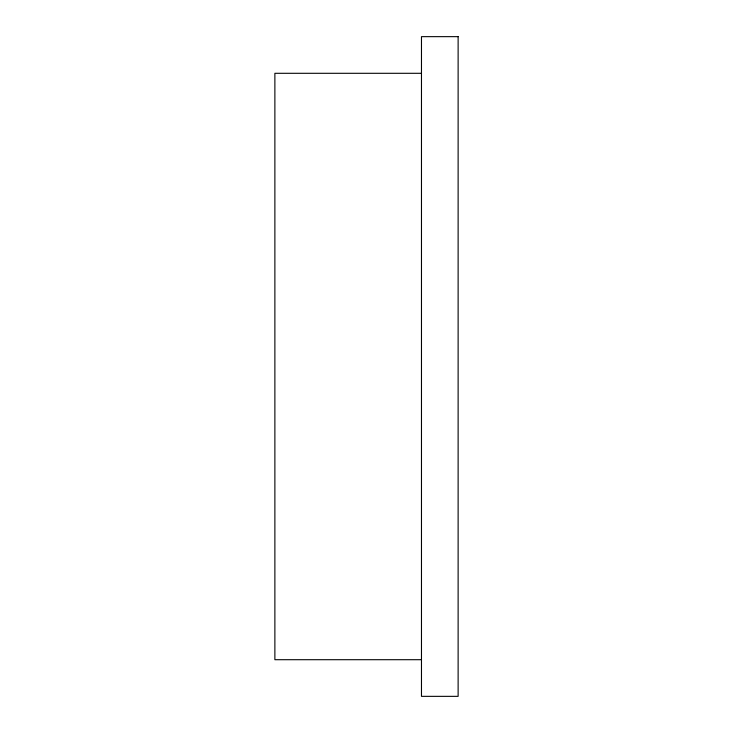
<?xml version="1.0" encoding="UTF-8"?>
<svg xmlns="http://www.w3.org/2000/svg" width="733" height="733" viewBox="0 0 733 733"><rect width="100%" height="100%" fill="white"/><g stroke="black" fill="none" stroke-linecap="round" stroke-linejoin="round"><path stroke-width="1.1" d="M421.475 73.3L274.875 73.3L274.875 659.7L421.475 659.7M458.125 36.65L421.475 36.65L421.475 696.35L458.125 696.35L458.125 36.65"/></g></svg>
